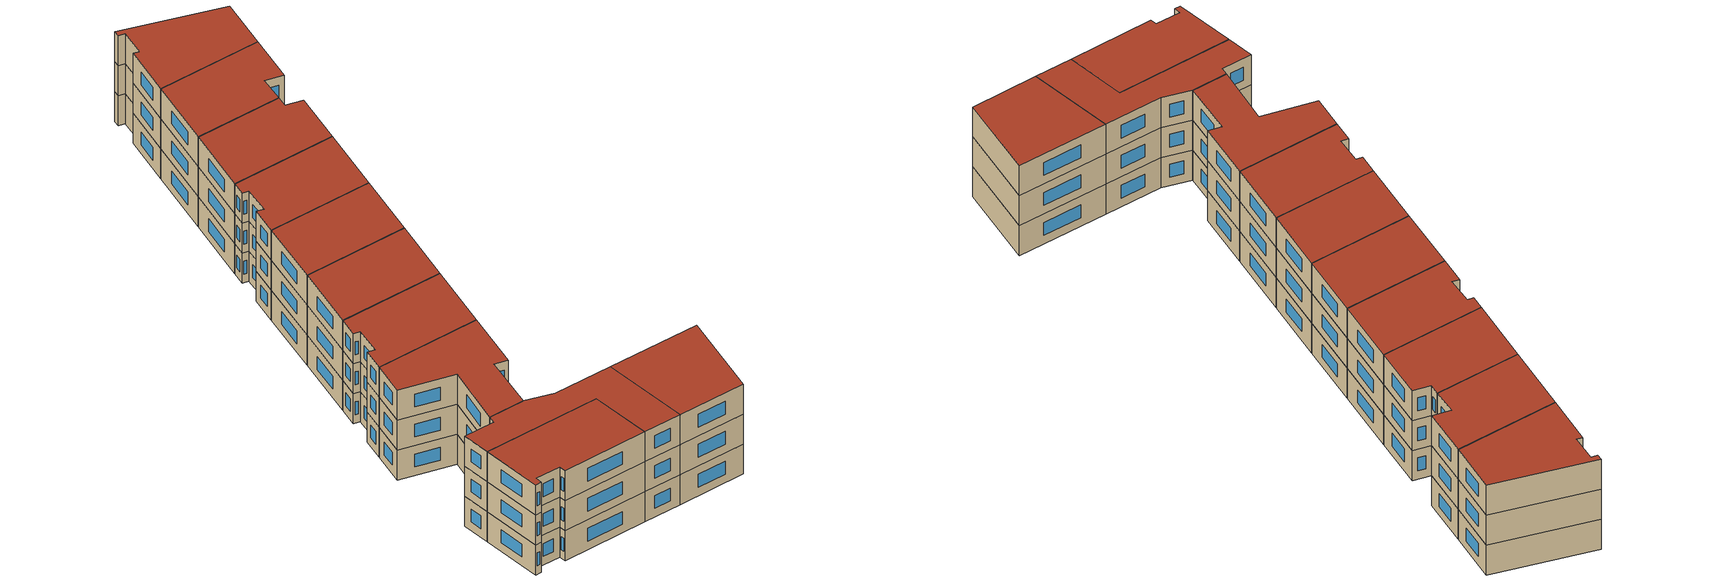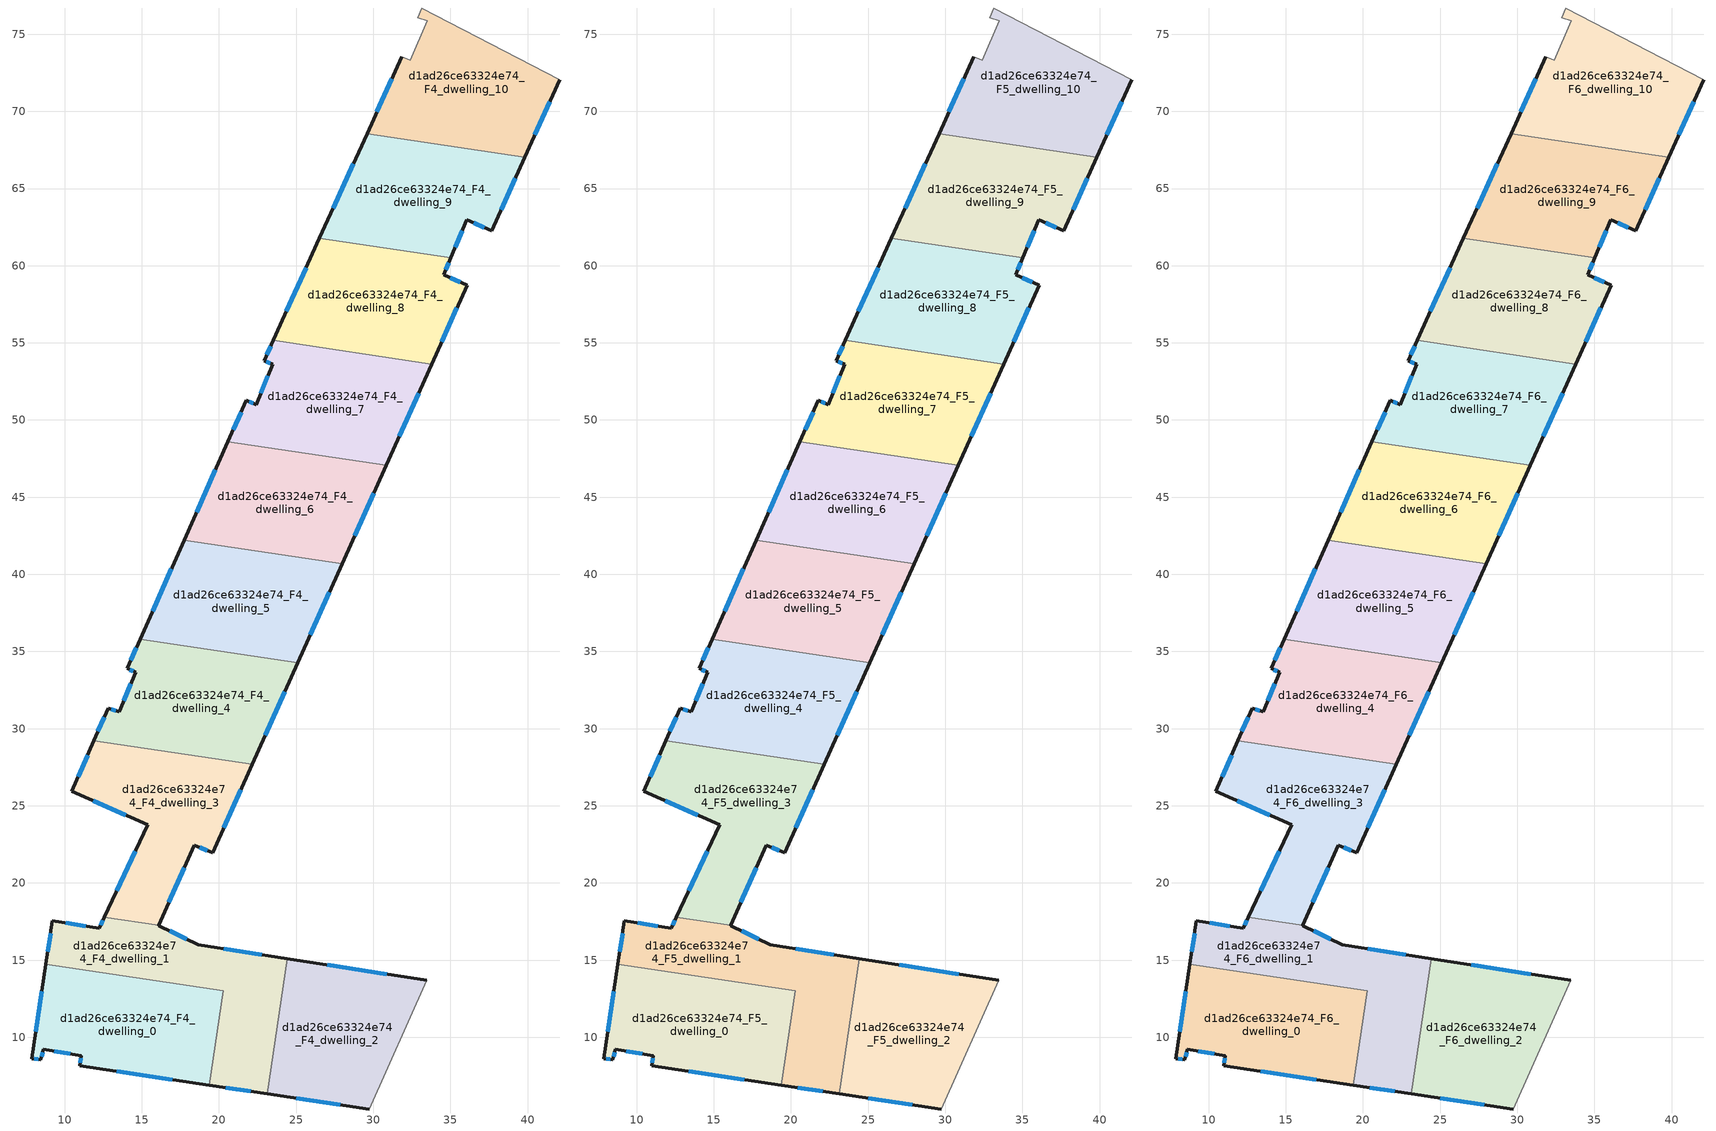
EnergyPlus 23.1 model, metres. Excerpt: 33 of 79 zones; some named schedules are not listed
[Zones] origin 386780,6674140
d1ad26ce63324e74_F4_dwelling_0
 floor to d1ad26ce63324e74_F3_dwelling_0 (EU_floor_Construction): 20.29,13 19.38,6.9 10.98,8.16 11.07,8.82 8.62,9.22 8.47,8.54 7.87,8.62 8.78,14.72 z12
 wall outside (EU_wall_Construction): 8.78,14.72 7.87,8.62 8.47,8.54 8.62,9.22 11.07,8.82 10.98,8.16 19.38,6.9 z12:15
 wall to d1ad26ce63324e74_F4_dwelling_1 (EU_wall_Construction): 19.38,6.9 20.29,13 8.78,14.72 z12:15
 window (EU_Window_Construction): 13.38,7.8 16.98,7.26 / 11.04,8.63 11,8.35 / 9.32,9.1 10.37,8.93 / 8.51,8.73 8.58,9.02 / 8.04,8.6 8.3,8.56 / 8.52,12.98 8.13,10.36 z12.86:14.14
d1ad26ce63324e74_F4_dwelling_1
 floor to d1ad26ce63324e74_F3_dwelling_1 (EU_floor_Construction): 24.43,15.1 23.12,6.34 19.38,6.9 20.29,13 8.78,14.72 9.21,17.55 12.24,17.06 12.58,17.79 16.11,17.26 16.1,17.24 18.66,16.01 z12
 wall outside (EU_wall_Construction): 12.58,17.79 12.24,17.06 9.21,17.55 8.78,14.72 / 24.43,15.1 18.66,16.01 16.1,17.24 16.11,17.26 / 19.38,6.9 23.12,6.34 z12:15
 wall to d1ad26ce63324e74_F4_dwelling_3 (EU_wall_Construction): 16.11,17.26 12.58,17.79 z12:15
 wall to d1ad26ce63324e74_F4_dwelling_2 (EU_wall_Construction): 23.12,6.34 24.43,15.1 z12:15
 window (EU_Window_Construction): 9.09,16.74 8.91,15.53 / 11.37,17.2 10.07,17.41 / 12.48,17.58 12.34,17.27 / 17.93,16.36 16.83,16.89 / 22.78,15.36 20.31,15.75 / 20.45,6.74 22.05,6.5 z12.86:14.14
d1ad26ce63324e74_F4_dwelling_10
 floor to d1ad26ce63324e74_F3_dwelling_10 (EU_floor_Construction): 42.08,72.05 39.82,67.04 29.6,68.56 31.86,73.55 32.38,73.3 33.49,75.86 32.9,76.08 33.16,76.7 z12
 wall outside (EU_wall_Construction): 39.82,67.04 42.08,72.05 / 31.86,73.55 29.6,68.56 z12:15
 wall adiabatic (EU_wall_Construction): 42.08,72.05 33.16,76.7 32.9,76.08 33.49,75.86 32.38,73.3 31.86,73.55 z12:15
 wall to d1ad26ce63324e74_F4_dwelling_9 (EU_wall_Construction): 29.6,68.56 39.82,67.04 z12:15
 window (EU_Window_Construction): 40.47,68.47 41.44,70.62 / 31.21,72.13 30.24,69.99 z12.86:14.14
d1ad26ce63324e74_F4_dwelling_2
 floor to d1ad26ce63324e74_F3_dwelling_2 (EU_floor_Construction): 33.47,13.68 29.76,5.35 23.12,6.34 24.43,15.1 z12
 wall outside (EU_wall_Construction): 33.47,13.68 24.43,15.1 / 23.12,6.34 29.76,5.35 z12:15
 wall adiabatic (EU_wall_Construction): 29.76,5.35 33.47,13.68 z12:15
 window (EU_Window_Construction): 30.89,14.09 27.01,14.7 / 25.02,6.06 27.86,5.64 z12.86:14.14
d1ad26ce63324e74_F4_dwelling_3
 floor to d1ad26ce63324e74_F3_dwelling_3 (EU_floor_Construction): 22.16,27.69 19.59,21.95 18.4,22.46 16.11,17.26 12.58,17.79 15.38,23.77 10.46,25.96 11.89,29.22 z12
 wall outside (EU_wall_Construction): 11.89,29.22 10.46,25.96 15.38,23.77 12.58,17.79 / 16.11,17.26 18.4,22.46 19.59,21.95 22.16,27.69 z12:15
 wall to d1ad26ce63324e74_F4_dwelling_4 (EU_wall_Construction): 22.16,27.69 11.89,29.22 z12:15
 window (EU_Window_Construction): 14.58,22.06 13.38,19.5 / 11.86,25.33 13.97,24.4 / 11.48,28.29 10.87,26.89 / 20.33,23.59 21.43,26.05 / 18.74,22.31 19.25,22.09 / 16.76,18.75 17.75,20.97 z12.86:14.14
d1ad26ce63324e74_F4_dwelling_4
 floor to d1ad26ce63324e74_F3_dwelling_4 (EU_floor_Construction): 25.11,34.26 22.16,27.69 11.89,29.22 12.82,31.33 13.53,31.08 14.61,33.66 14.05,33.9 14.89,35.79 z12
 wall outside (EU_wall_Construction): 14.89,35.79 14.05,33.9 14.61,33.66 13.53,31.08 12.82,31.33 11.89,29.22 / 22.16,27.69 25.11,34.26 z12:15
 wall to d1ad26ce63324e74_F4_dwelling_5 (EU_wall_Construction): 25.11,34.26 14.89,35.79 z12:15
 window (EU_Window_Construction): 13.33,31.15 13.02,31.26 / 14.3,32.92 13.84,31.82 / 14.21,33.83 14.45,33.73 / 14.65,35.25 14.29,34.44 / 23.01,29.56 24.27,32.38 / 12.56,30.73 12.16,29.82 z12.86:14.14
d1ad26ce63324e74_F4_dwelling_5
 floor to d1ad26ce63324e74_F3_dwelling_5 (EU_floor_Construction): 27.98,40.67 25.11,34.26 14.89,35.79 17.74,42.2 z12
 wall outside (EU_wall_Construction): 25.11,34.26 27.98,40.67 / 17.74,42.2 14.89,35.79 z12:15
 wall to d1ad26ce63324e74_F4_dwelling_6 (EU_wall_Construction): 27.98,40.67 17.74,42.2 z12:15
 window (EU_Window_Construction): 25.93,36.09 27.16,38.84 / 16.92,40.37 15.7,37.62 z12.86:14.14
d1ad26ce63324e74_F4_dwelling_6
 floor to d1ad26ce63324e74_F3_dwelling_6 (EU_floor_Construction): 30.85,47.07 27.98,40.67 17.74,42.2 20.59,48.6 z12
 wall outside (EU_wall_Construction): 27.98,40.67 30.85,47.07 / 20.59,48.6 17.74,42.2 z12:15
 wall to d1ad26ce63324e74_F4_dwelling_7 (EU_wall_Construction): 30.85,47.07 20.59,48.6 z12:15
 window (EU_Window_Construction): 28.8,42.5 30.03,45.24 / 19.77,46.77 18.55,44.03 z12.86:14.14
d1ad26ce63324e74_F4_dwelling_7
 floor to d1ad26ce63324e74_F3_dwelling_7 (EU_floor_Construction): 33.79,53.62 30.85,47.07 20.59,48.6 21.78,51.28 22.42,51 23.47,53.62 22.92,53.84 23.52,55.15 z12
 wall outside (EU_wall_Construction): 23.52,55.15 22.92,53.84 23.47,53.62 22.42,51 21.78,51.28 20.59,48.6 / 30.85,47.07 33.79,53.62 z12:15
 wall to d1ad26ce63324e74_F4_dwelling_8 (EU_wall_Construction): 33.79,53.62 23.52,55.15 z12:15
 window (EU_Window_Construction): 22.23,51.08 21.96,51.2 / 23.17,52.87 22.72,51.75 / 23.08,53.78 23.32,53.68 / 23.35,54.78 23.09,54.21 / 31.69,48.94 32.95,51.75 / 21.44,50.51 20.93,49.36 z12.86:14.14
d1ad26ce63324e74_F4_dwelling_8
 floor to d1ad26ce63324e74_F3_dwelling_8 (EU_floor_Construction): 35.01,60.5 34.56,59.42 36.08,58.74 33.79,53.62 23.52,55.15 26.52,61.76 z12
 wall outside (EU_wall_Construction): 26.52,61.76 23.52,55.15 / 33.79,53.62 36.08,58.74 34.56,59.42 35.01,60.5 z12:15
 wall to d1ad26ce63324e74_F4_dwelling_9 (EU_wall_Construction): 35.01,60.5 26.52,61.76 z12:15
 window (EU_Window_Construction): 25.66,59.88 24.38,57.04 / 34.69,59.73 34.88,60.19 / 35.65,58.93 34.99,59.23 / 34.44,55.08 35.43,57.27 z12.86:14.14
d1ad26ce63324e74_F4_dwelling_9
 floor to d1ad26ce63324e74_F3_dwelling_9 (EU_floor_Construction): 39.82,67.04 37.67,62.25 36.06,62.98 35.01,60.5 26.52,61.76 29.6,68.56 z12
 wall outside (EU_wall_Construction): 29.6,68.56 26.52,61.76 / 35.01,60.5 36.06,62.98 37.67,62.25 39.82,67.04 z12:15
 window (EU_Window_Construction): 28.72,66.62 27.4,63.71 / 38.28,63.62 39.21,65.67 / 36.52,62.77 37.21,62.46 / 35.31,61.21 35.76,62.27 z12.86:14.14
d1ad26ce63324e74_F5_dwelling_0
 floor to d1ad26ce63324e74_F4_dwelling_0 (EU_floor_Construction): 20.29,13 19.38,6.9 10.98,8.16 11.07,8.82 8.62,9.22 8.47,8.54 7.87,8.62 8.78,14.72 z15
 wall outside (EU_wall_Construction): 8.78,14.72 7.87,8.62 8.47,8.54 8.62,9.22 11.07,8.82 10.98,8.16 19.38,6.9 z15:18
 wall to d1ad26ce63324e74_F5_dwelling_1 (EU_wall_Construction): 19.38,6.9 20.29,13 8.78,14.72 z15:18
 window (EU_Window_Construction): 13.38,7.8 16.98,7.26 / 11.04,8.63 11,8.35 / 9.32,9.1 10.37,8.93 / 8.51,8.73 8.58,9.02 / 8.04,8.6 8.3,8.56 / 8.52,12.98 8.13,10.36 z15.86:17.14
d1ad26ce63324e74_F5_dwelling_1
 floor to d1ad26ce63324e74_F4_dwelling_1 (EU_floor_Construction): 24.43,15.1 23.12,6.34 19.38,6.9 20.29,13 8.78,14.72 9.21,17.55 12.24,17.06 12.58,17.79 16.11,17.26 16.1,17.24 18.66,16.01 z15
 wall outside (EU_wall_Construction): 12.58,17.79 12.24,17.06 9.21,17.55 8.78,14.72 / 24.43,15.1 18.66,16.01 16.1,17.24 16.11,17.26 / 19.38,6.9 23.12,6.34 z15:18
 wall to d1ad26ce63324e74_F5_dwelling_3 (EU_wall_Construction): 16.11,17.26 12.58,17.79 z15:18
 wall to d1ad26ce63324e74_F5_dwelling_2 (EU_wall_Construction): 23.12,6.34 24.43,15.1 z15:18
 window (EU_Window_Construction): 9.09,16.74 8.91,15.53 / 11.37,17.2 10.07,17.41 / 12.48,17.58 12.34,17.27 / 17.93,16.36 16.83,16.89 / 22.78,15.36 20.31,15.75 / 20.45,6.74 22.05,6.5 z15.86:17.14
d1ad26ce63324e74_F5_dwelling_10
 floor to d1ad26ce63324e74_F4_dwelling_10 (EU_floor_Construction): 42.08,72.05 39.82,67.04 29.6,68.56 31.86,73.55 32.38,73.3 33.49,75.86 32.9,76.08 33.16,76.7 z15
 wall outside (EU_wall_Construction): 39.82,67.04 42.08,72.05 / 31.86,73.55 29.6,68.56 z15:18
 wall adiabatic (EU_wall_Construction): 42.08,72.05 33.16,76.7 32.9,76.08 33.49,75.86 32.38,73.3 31.86,73.55 z15:18
 wall to d1ad26ce63324e74_F5_dwelling_9 (EU_wall_Construction): 29.6,68.56 39.82,67.04 z15:18
 window (EU_Window_Construction): 40.47,68.47 41.44,70.62 / 31.21,72.13 30.24,69.99 z15.86:17.14
d1ad26ce63324e74_F5_dwelling_2
 floor to d1ad26ce63324e74_F4_dwelling_2 (EU_floor_Construction): 33.47,13.68 29.76,5.35 23.12,6.34 24.43,15.1 z15
 wall outside (EU_wall_Construction): 33.47,13.68 24.43,15.1 / 23.12,6.34 29.76,5.35 z15:18
 wall adiabatic (EU_wall_Construction): 29.76,5.35 33.47,13.68 z15:18
 window (EU_Window_Construction): 30.89,14.09 27.01,14.7 / 25.02,6.06 27.86,5.64 z15.86:17.14
d1ad26ce63324e74_F5_dwelling_3
 floor to d1ad26ce63324e74_F4_dwelling_3 (EU_floor_Construction): 22.16,27.69 19.59,21.95 18.4,22.46 16.11,17.26 12.58,17.79 15.38,23.77 10.46,25.96 11.89,29.22 z15
 wall outside (EU_wall_Construction): 11.89,29.22 10.46,25.96 15.38,23.77 12.58,17.79 / 16.11,17.26 18.4,22.46 19.59,21.95 22.16,27.69 z15:18
 wall to d1ad26ce63324e74_F5_dwelling_4 (EU_wall_Construction): 22.16,27.69 11.89,29.22 z15:18
 window (EU_Window_Construction): 14.58,22.06 13.38,19.5 / 11.86,25.33 13.97,24.4 / 11.48,28.29 10.87,26.89 / 20.33,23.59 21.43,26.05 / 18.74,22.31 19.25,22.09 / 16.76,18.75 17.75,20.97 z15.86:17.14
d1ad26ce63324e74_F5_dwelling_4
 floor to d1ad26ce63324e74_F4_dwelling_4 (EU_floor_Construction): 25.11,34.26 22.16,27.69 11.89,29.22 12.82,31.33 13.53,31.08 14.61,33.66 14.05,33.9 14.89,35.79 z15
 wall outside (EU_wall_Construction): 14.89,35.79 14.05,33.9 14.61,33.66 13.53,31.08 12.82,31.33 11.89,29.22 / 22.16,27.69 25.11,34.26 z15:18
 wall to d1ad26ce63324e74_F5_dwelling_5 (EU_wall_Construction): 25.11,34.26 14.89,35.79 z15:18
 window (EU_Window_Construction): 13.33,31.15 13.02,31.26 / 14.3,32.92 13.84,31.82 / 14.21,33.83 14.45,33.73 / 14.65,35.25 14.29,34.44 / 23.01,29.56 24.27,32.38 / 12.56,30.73 12.16,29.82 z15.86:17.14
d1ad26ce63324e74_F5_dwelling_5
 floor to d1ad26ce63324e74_F4_dwelling_5 (EU_floor_Construction): 27.98,40.67 25.11,34.26 14.89,35.79 17.74,42.2 z15
 wall outside (EU_wall_Construction): 25.11,34.26 27.98,40.67 / 17.74,42.2 14.89,35.79 z15:18
 wall to d1ad26ce63324e74_F5_dwelling_6 (EU_wall_Construction): 27.98,40.67 17.74,42.2 z15:18
 window (EU_Window_Construction): 25.93,36.09 27.16,38.84 / 16.92,40.37 15.7,37.62 z15.86:17.14
d1ad26ce63324e74_F5_dwelling_6
 floor to d1ad26ce63324e74_F4_dwelling_6 (EU_floor_Construction): 30.85,47.07 27.98,40.67 17.74,42.2 20.59,48.6 z15
 wall outside (EU_wall_Construction): 27.98,40.67 30.85,47.07 / 20.59,48.6 17.74,42.2 z15:18
 wall to d1ad26ce63324e74_F5_dwelling_7 (EU_wall_Construction): 30.85,47.07 20.59,48.6 z15:18
 window (EU_Window_Construction): 28.8,42.5 30.03,45.24 / 19.77,46.77 18.55,44.03 z15.86:17.14
d1ad26ce63324e74_F5_dwelling_7
 floor to d1ad26ce63324e74_F4_dwelling_7 (EU_floor_Construction): 33.79,53.62 30.85,47.07 20.59,48.6 21.78,51.28 22.42,51 23.47,53.62 22.92,53.84 23.52,55.15 z15
 wall outside (EU_wall_Construction): 23.52,55.15 22.92,53.84 23.47,53.62 22.42,51 21.78,51.28 20.59,48.6 / 30.85,47.07 33.79,53.62 z15:18
 wall to d1ad26ce63324e74_F5_dwelling_8 (EU_wall_Construction): 33.79,53.62 23.52,55.15 z15:18
 window (EU_Window_Construction): 22.23,51.08 21.96,51.2 / 23.17,52.87 22.72,51.75 / 23.08,53.78 23.32,53.68 / 23.35,54.78 23.09,54.21 / 31.69,48.94 32.95,51.75 / 21.44,50.51 20.93,49.36 z15.86:17.14
d1ad26ce63324e74_F5_dwelling_8
 floor to d1ad26ce63324e74_F4_dwelling_8 (EU_floor_Construction): 35.01,60.5 34.56,59.42 36.08,58.74 33.79,53.62 23.52,55.15 26.52,61.76 z15
 wall outside (EU_wall_Construction): 26.52,61.76 23.52,55.15 / 33.79,53.62 36.08,58.74 34.56,59.42 35.01,60.5 z15:18
 wall to d1ad26ce63324e74_F5_dwelling_9 (EU_wall_Construction): 35.01,60.5 26.52,61.76 z15:18
 window (EU_Window_Construction): 25.66,59.88 24.38,57.04 / 34.69,59.73 34.88,60.19 / 35.65,58.93 34.99,59.23 / 34.44,55.08 35.43,57.27 z15.86:17.14
d1ad26ce63324e74_F5_dwelling_9
 floor to d1ad26ce63324e74_F4_dwelling_9 (EU_floor_Construction): 39.82,67.04 37.67,62.25 36.06,62.98 35.01,60.5 26.52,61.76 29.6,68.56 z15
 wall outside (EU_wall_Construction): 29.6,68.56 26.52,61.76 / 35.01,60.5 36.06,62.98 37.67,62.25 39.82,67.04 z15:18
 window (EU_Window_Construction): 28.72,66.62 27.4,63.71 / 38.28,63.62 39.21,65.67 / 36.52,62.77 37.21,62.46 / 35.31,61.21 35.76,62.27 z15.86:17.14
d1ad26ce63324e74_F6_dwelling_0
 floor to d1ad26ce63324e74_F5_dwelling_0 (EU_floor_Construction): 20.29,13 19.38,6.9 10.98,8.16 11.07,8.82 8.62,9.22 8.47,8.54 7.87,8.62 8.78,14.72 z18
 wall outside (EU_wall_Construction): 8.78,14.72 7.87,8.62 8.47,8.54 8.62,9.22 11.07,8.82 10.98,8.16 19.38,6.9 z18:21
 wall to d1ad26ce63324e74_F6_dwelling_1 (EU_wall_Construction): 19.38,6.9 20.29,13 8.78,14.72 z18:21
 window (EU_Window_Construction): 13.38,7.8 16.98,7.26 / 11.04,8.63 11,8.35 / 9.32,9.1 10.37,8.93 / 8.51,8.73 8.58,9.02 / 8.04,8.6 8.3,8.56 / 8.52,12.98 8.13,10.36 z18.86:20.14
 roof outside (EU_roof_Construction): 19.38,6.9 20.29,13 8.78,14.72 7.87,8.62 8.47,8.54 8.62,9.22 11.07,8.82 10.98,8.16 z21
d1ad26ce63324e74_F6_dwelling_1
 floor to d1ad26ce63324e74_F5_dwelling_1 (EU_floor_Construction): 24.43,15.1 23.12,6.34 19.38,6.9 20.29,13 8.78,14.72 9.21,17.55 12.24,17.06 12.58,17.79 16.11,17.26 16.1,17.24 18.66,16.01 z18
 wall outside (EU_wall_Construction): 12.58,17.79 12.24,17.06 9.21,17.55 8.78,14.72 / 24.43,15.1 18.66,16.01 16.1,17.24 16.11,17.26 / 19.38,6.9 23.12,6.34 z18:21
 wall to d1ad26ce63324e74_F6_dwelling_3 (EU_wall_Construction): 16.11,17.26 12.58,17.79 z18:21
 wall to d1ad26ce63324e74_F6_dwelling_2 (EU_wall_Construction): 23.12,6.34 24.43,15.1 z18:21
 window (EU_Window_Construction): 9.09,16.74 8.91,15.53 / 11.37,17.2 10.07,17.41 / 12.48,17.58 12.34,17.27 / 17.93,16.36 16.83,16.89 / 22.78,15.36 20.31,15.75 / 20.45,6.74 22.05,6.5 z18.86:20.14
 roof outside (EU_roof_Construction): 23.12,6.34 24.43,15.1 18.66,16.01 16.1,17.24 16.11,17.26 12.58,17.79 12.24,17.06 9.21,17.55 8.78,14.72 20.29,13 19.38,6.9 z21
d1ad26ce63324e74_F6_dwelling_10
 floor to d1ad26ce63324e74_F5_dwelling_10 (EU_floor_Construction): 42.08,72.05 39.82,67.04 29.6,68.56 31.86,73.55 32.38,73.3 33.49,75.86 32.9,76.08 33.16,76.7 z18
 wall outside (EU_wall_Construction): 39.82,67.04 42.08,72.05 / 31.86,73.55 29.6,68.56 z18:21
 wall adiabatic (EU_wall_Construction): 42.08,72.05 33.16,76.7 32.9,76.08 33.49,75.86 32.38,73.3 31.86,73.55 z18:21
 wall to d1ad26ce63324e74_F6_dwelling_9 (EU_wall_Construction): 29.6,68.56 39.82,67.04 z18:21
 window (EU_Window_Construction): 40.47,68.47 41.44,70.62 / 31.21,72.13 30.24,69.99 z18.86:20.14
 roof outside (EU_roof_Construction): 39.82,67.04 42.08,72.05 33.16,76.7 32.9,76.08 33.49,75.86 32.38,73.3 31.86,73.55 29.6,68.56 z21
d1ad26ce63324e74_F6_dwelling_2
 floor to d1ad26ce63324e74_F5_dwelling_2 (EU_floor_Construction): 33.47,13.68 29.76,5.35 23.12,6.34 24.43,15.1 z18
 wall outside (EU_wall_Construction): 33.47,13.68 24.43,15.1 / 23.12,6.34 29.76,5.35 z18:21
 wall adiabatic (EU_wall_Construction): 29.76,5.35 33.47,13.68 z18:21
 window (EU_Window_Construction): 30.89,14.09 27.01,14.7 / 25.02,6.06 27.86,5.64 z18.86:20.14
 roof outside (EU_roof_Construction): 29.76,5.35 33.47,13.68 24.43,15.1 23.12,6.34 z21
d1ad26ce63324e74_F6_dwelling_3
 floor to d1ad26ce63324e74_F5_dwelling_3 (EU_floor_Construction): 22.16,27.69 19.59,21.95 18.4,22.46 16.11,17.26 12.58,17.79 15.38,23.77 10.46,25.96 11.89,29.22 z18
 wall outside (EU_wall_Construction): 11.89,29.22 10.46,25.96 15.38,23.77 12.58,17.79 / 16.11,17.26 18.4,22.46 19.59,21.95 22.16,27.69 z18:21
 wall to d1ad26ce63324e74_F6_dwelling_4 (EU_wall_Construction): 22.16,27.69 11.89,29.22 z18:21
 window (EU_Window_Construction): 14.58,22.06 13.38,19.5 / 11.86,25.33 13.97,24.4 / 11.48,28.29 10.87,26.89 / 20.33,23.59 21.43,26.05 / 18.74,22.31 19.25,22.09 / 16.76,18.75 17.75,20.97 z18.86:20.14
 roof outside (EU_roof_Construction): 19.59,21.95 22.16,27.69 11.89,29.22 10.46,25.96 15.38,23.77 12.58,17.79 16.11,17.26 18.4,22.46 z21
d1ad26ce63324e74_F6_dwelling_4
 floor to d1ad26ce63324e74_F5_dwelling_4 (EU_floor_Construction): 25.11,34.26 22.16,27.69 11.89,29.22 12.82,31.33 13.53,31.08 14.61,33.66 14.05,33.9 14.89,35.79 z18
 wall outside (EU_wall_Construction): 14.89,35.79 14.05,33.9 14.61,33.66 13.53,31.08 12.82,31.33 11.89,29.22 / 22.16,27.69 25.11,34.26 z18:21
 wall to d1ad26ce63324e74_F6_dwelling_5 (EU_wall_Construction): 25.11,34.26 14.89,35.79 z18:21
 window (EU_Window_Construction): 13.33,31.15 13.02,31.26 / 14.3,32.92 13.84,31.82 / 14.21,33.83 14.45,33.73 / 14.65,35.25 14.29,34.44 / 23.01,29.56 24.27,32.38 / 12.56,30.73 12.16,29.82 z18.86:20.14
 roof outside (EU_roof_Construction): 22.16,27.69 25.11,34.26 14.89,35.79 14.05,33.9 14.61,33.66 13.53,31.08 12.82,31.33 11.89,29.22 z21
d1ad26ce63324e74_F6_dwelling_5
 floor to d1ad26ce63324e74_F5_dwelling_5 (EU_floor_Construction): 27.98,40.67 25.11,34.26 14.89,35.79 17.74,42.2 z18
 wall outside (EU_wall_Construction): 25.11,34.26 27.98,40.67 / 17.74,42.2 14.89,35.79 z18:21
 wall to d1ad26ce63324e74_F6_dwelling_6 (EU_wall_Construction): 27.98,40.67 17.74,42.2 z18:21
 window (EU_Window_Construction): 25.93,36.09 27.16,38.84 / 16.92,40.37 15.7,37.62 z18.86:20.14
 roof outside (EU_roof_Construction): 25.11,34.26 27.98,40.67 17.74,42.2 14.89,35.79 z21
d1ad26ce63324e74_F6_dwelling_6
 floor to d1ad26ce63324e74_F5_dwelling_6 (EU_floor_Construction): 30.85,47.07 27.98,40.67 17.74,42.2 20.59,48.6 z18
 wall outside (EU_wall_Construction): 27.98,40.67 30.85,47.07 / 20.59,48.6 17.74,42.2 z18:21
 wall to d1ad26ce63324e74_F6_dwelling_7 (EU_wall_Construction): 30.85,47.07 20.59,48.6 z18:21
 window (EU_Window_Construction): 28.8,42.5 30.03,45.24 / 19.77,46.77 18.55,44.03 z18.86:20.14
 roof outside (EU_roof_Construction): 27.98,40.67 30.85,47.07 20.59,48.6 17.74,42.2 z21
d1ad26ce63324e74_F6_dwelling_7
 floor to d1ad26ce63324e74_F5_dwelling_7 (EU_floor_Construction): 33.79,53.62 30.85,47.07 20.59,48.6 21.78,51.28 22.42,51 23.47,53.62 22.92,53.84 23.52,55.15 z18
 wall outside (EU_wall_Construction): 23.52,55.15 22.92,53.84 23.47,53.62 22.42,51 21.78,51.28 20.59,48.6 / 30.85,47.07 33.79,53.62 z18:21
 wall to d1ad26ce63324e74_F6_dwelling_8 (EU_wall_Construction): 33.79,53.62 23.52,55.15 z18:21
 window (EU_Window_Construction): 22.23,51.08 21.96,51.2 / 23.17,52.87 22.72,51.75 / 23.08,53.78 23.32,53.68 / 23.35,54.78 23.09,54.21 / 31.69,48.94 32.95,51.75 / 21.44,50.51 20.93,49.36 z18.86:20.14
 roof outside (EU_roof_Construction): 30.85,47.07 33.79,53.62 23.52,55.15 22.92,53.84 23.47,53.62 22.42,51 21.78,51.28 20.59,48.6 z21
d1ad26ce63324e74_F6_dwelling_8
 floor to d1ad26ce63324e74_F5_dwelling_8 (EU_floor_Construction): 35.01,60.5 34.56,59.42 36.08,58.74 33.79,53.62 23.52,55.15 26.52,61.76 z18
 wall outside (EU_wall_Construction): 26.52,61.76 23.52,55.15 / 33.79,53.62 36.08,58.74 34.56,59.42 35.01,60.5 z18:21
 wall to d1ad26ce63324e74_F6_dwelling_9 (EU_wall_Construction): 35.01,60.5 26.52,61.76 z18:21
 window (EU_Window_Construction): 25.66,59.88 24.38,57.04 / 34.69,59.73 34.88,60.19 / 35.65,58.93 34.99,59.23 / 34.44,55.08 35.43,57.27 z18.86:20.14
 roof outside (EU_roof_Construction): 33.79,53.62 36.08,58.74 34.56,59.42 35.01,60.5 26.52,61.76 23.52,55.15 z21
d1ad26ce63324e74_F6_dwelling_9
 floor to d1ad26ce63324e74_F5_dwelling_9 (EU_floor_Construction): 39.82,67.04 37.67,62.25 36.06,62.98 35.01,60.5 26.52,61.76 29.6,68.56 z18
 wall outside (EU_wall_Construction): 29.6,68.56 26.52,61.76 / 35.01,60.5 36.06,62.98 37.67,62.25 39.82,67.04 z18:21
 window (EU_Window_Construction): 28.72,66.62 27.4,63.71 / 38.28,63.62 39.21,65.67 / 36.52,62.77 37.21,62.46 / 35.31,61.21 35.76,62.27 z18.86:20.14
 roof outside (EU_roof_Construction): 37.67,62.25 39.82,67.04 29.6,68.56 26.52,61.76 35.01,60.5 36.06,62.98 z21
[Building]
EU S2 Campaign: North Axis=0; Terrain=City; Solar Distribution=FullExterior
[Site:Location]
Helsinki-Vantaa.AP: Latitude=60.317; Longitude=24.963; Time Zone=2; Elevation=54.6
[SizingPeriod:WeatherFileDays]
AnnualSizingPeriod: Begin Month=1; Begin Day of Month=1; End Month=12; End Day of Month=31; Day of Week for Start Day=Monday; Use Weather File Daylight Saving Period=No; Use Weather File Rain and Snow Indicators=No
[MATERIAL]
EU_InternalMass_Material: Roughness=MediumRough; Thickness=0.1; Conductivity=1; Density=1800; Specific Heat=900; Thermal Absorptance=0.9; Solar Absorptance=0.7; Visible Absorptance=0.7
[MATERIAL:NOMASS] Roughness=MediumRough; Thermal Absorptance=0.9; Solar Absorptance=0.7; Visible Absorptance=0.7
Name | Thermal Resistance
EU_wall_NoMass | 1.10183
EU_roof_NoMass; EU_floor_NoMass | 1.70606
[WINDOWMATERIAL:SIMPLEGLAZINGSYSTEM]
EU_Window_SimpleGlazing: UFactor=3.11035; Solar Heat Gain Coefficient=0.8; Visible Transmittance=0.8
[CONSTRUCTION]
EU_wall_Construction: EU_wall_NoMass
EU_roof_Construction: EU_roof_NoMass
EU_floor_Construction: EU_floor_NoMass
EU_Window_Construction: EU_Window_SimpleGlazing
EU_InternalMass_Construction: EU_InternalMass_Material
[ZONE] Type=1; Multiplier=1; Ceiling Height=autocalculate; Floor Area=autocalculate; Part of Total Floor Area=Yes
Name | Volume
d1ad26ce63324e74_F4_dwelling_0; d1ad26ce63324e74_F5_dwelling_0; d1ad26ce63324e74_F6_dwelling_0; d1ad26ce63324e74_F4_dwelling_3; d1ad26ce63324e74_F5_dwelling_3; d1ad26ce63324e74_F6_dwelling_3; d1ad26ce63324e74_F4_dwelling_9; d1ad26ce63324e74_F5_dwelling_9; d1ad26ce63324e74_F6_dwelling_9 | 210.012
d1ad26ce63324e74_F4_dwelling_1; d1ad26ce63324e74_F5_dwelling_1; d1ad26ce63324e74_F6_dwelling_1 | 209.998
d1ad26ce63324e74_F4_dwelling_10; d1ad26ce63324e74_F5_dwelling_10; d1ad26ce63324e74_F6_dwelling_10 | 209.996
d1ad26ce63324e74_F4_dwelling_2; d1ad26ce63324e74_F5_dwelling_2; d1ad26ce63324e74_F6_dwelling_2 | 209.989
d1ad26ce63324e74_F4_dwelling_4; d1ad26ce63324e74_F5_dwelling_4; d1ad26ce63324e74_F6_dwelling_4 | 209.993
d1ad26ce63324e74_F4_dwelling_5; d1ad26ce63324e74_F5_dwelling_5; d1ad26ce63324e74_F6_dwelling_5 | 209.999
d1ad26ce63324e74_F4_dwelling_6; d1ad26ce63324e74_F5_dwelling_6; d1ad26ce63324e74_F6_dwelling_6 | 209.983
d1ad26ce63324e74_F4_dwelling_7; d1ad26ce63324e74_F5_dwelling_7; d1ad26ce63324e74_F6_dwelling_7 | 209.986
d1ad26ce63324e74_F4_dwelling_8; d1ad26ce63324e74_F5_dwelling_8; d1ad26ce63324e74_F6_dwelling_8 | 210.01
[INTERNALMASS] Construction=EU_InternalMass_Construction
Name | Zone or ZoneList | Surface Area
d1ad26ce63324e74_F4_dwelling_0_EU_InternalMass | d1ad26ce63324e74_F4_dwelling_0 | 70.0033
d1ad26ce63324e74_F4_dwelling_1_EU_InternalMass | d1ad26ce63324e74_F4_dwelling_1 | 69.9994
d1ad26ce63324e74_F4_dwelling_2_EU_InternalMass | d1ad26ce63324e74_F4_dwelling_2 | 69.9964
d1ad26ce63324e74_F4_dwelling_3_EU_InternalMass | d1ad26ce63324e74_F4_dwelling_3 | 70.004
d1ad26ce63324e74_F4_dwelling_4_EU_InternalMass | d1ad26ce63324e74_F4_dwelling_4 | 69.998
d1ad26ce63324e74_F4_dwelling_5_EU_InternalMass | d1ad26ce63324e74_F4_dwelling_5 | 69.999
d1ad26ce63324e74_F4_dwelling_6_EU_InternalMass | d1ad26ce63324e74_F4_dwelling_6 | 69.9946
d1ad26ce63324e74_F4_dwelling_7_EU_InternalMass | d1ad26ce63324e74_F4_dwelling_7 | 69.9954
d1ad26ce63324e74_F4_dwelling_8_EU_InternalMass | d1ad26ce63324e74_F4_dwelling_8 | 70.0031
d1ad26ce63324e74_F4_dwelling_9_EU_InternalMass | d1ad26ce63324e74_F4_dwelling_9 | 70.0039
d1ad26ce63324e74_F4_dwelling_10_EU_InternalMass | d1ad26ce63324e74_F4_dwelling_10 | 69.9987
d1ad26ce63324e74_F5_dwelling_0_EU_InternalMass | d1ad26ce63324e74_F5_dwelling_0 | 70.0033
d1ad26ce63324e74_F5_dwelling_1_EU_InternalMass | d1ad26ce63324e74_F5_dwelling_1 | 69.9994
d1ad26ce63324e74_F5_dwelling_2_EU_InternalMass | d1ad26ce63324e74_F5_dwelling_2 | 69.9964
d1ad26ce63324e74_F5_dwelling_3_EU_InternalMass | d1ad26ce63324e74_F5_dwelling_3 | 70.004
d1ad26ce63324e74_F5_dwelling_4_EU_InternalMass | d1ad26ce63324e74_F5_dwelling_4 | 69.998
d1ad26ce63324e74_F5_dwelling_5_EU_InternalMass | d1ad26ce63324e74_F5_dwelling_5 | 69.999
d1ad26ce63324e74_F5_dwelling_6_EU_InternalMass | d1ad26ce63324e74_F5_dwelling_6 | 69.9946
d1ad26ce63324e74_F5_dwelling_7_EU_InternalMass | d1ad26ce63324e74_F5_dwelling_7 | 69.9954
d1ad26ce63324e74_F5_dwelling_8_EU_InternalMass | d1ad26ce63324e74_F5_dwelling_8 | 70.0031
d1ad26ce63324e74_F5_dwelling_9_EU_InternalMass | d1ad26ce63324e74_F5_dwelling_9 | 70.0039
d1ad26ce63324e74_F5_dwelling_10_EU_InternalMass | d1ad26ce63324e74_F5_dwelling_10 | 69.9987
d1ad26ce63324e74_F6_dwelling_0_EU_InternalMass | d1ad26ce63324e74_F6_dwelling_0 | 70.0033
d1ad26ce63324e74_F6_dwelling_1_EU_InternalMass | d1ad26ce63324e74_F6_dwelling_1 | 69.9994
d1ad26ce63324e74_F6_dwelling_2_EU_InternalMass | d1ad26ce63324e74_F6_dwelling_2 | 69.9964
d1ad26ce63324e74_F6_dwelling_3_EU_InternalMass | d1ad26ce63324e74_F6_dwelling_3 | 70.004
d1ad26ce63324e74_F6_dwelling_4_EU_InternalMass | d1ad26ce63324e74_F6_dwelling_4 | 69.998
d1ad26ce63324e74_F6_dwelling_5_EU_InternalMass | d1ad26ce63324e74_F6_dwelling_5 | 69.999
d1ad26ce63324e74_F6_dwelling_6_EU_InternalMass | d1ad26ce63324e74_F6_dwelling_6 | 69.9946
d1ad26ce63324e74_F6_dwelling_7_EU_InternalMass | d1ad26ce63324e74_F6_dwelling_7 | 69.9954
d1ad26ce63324e74_F6_dwelling_8_EU_InternalMass | d1ad26ce63324e74_F6_dwelling_8 | 70.0031
d1ad26ce63324e74_F6_dwelling_9_EU_InternalMass | d1ad26ce63324e74_F6_dwelling_9 | 70.0039
d1ad26ce63324e74_F6_dwelling_10_EU_InternalMass | d1ad26ce63324e74_F6_dwelling_10 | 69.9987
[OTHEREQUIPMENT] Fuel Type=Electricity; Design Level Calculation Method=Watts/Area; Power per Zone Floor Area=1; Fraction Latent=0; Fraction Radiant=0; Fraction Lost=0; Carbon Dioxide Generation Rate=0; EndUse Subcategory=EU_Step8_InternalGains
Name | Zone or ZoneList or Space or SpaceList | Schedule
EU_Step8_InternalGain_d1ad26ce63324e74_F4_dwelling_0_f000 | d1ad26ce63324e74_F4_dwelling_0 | EU_Step8_GainSchedule_d1ad26ce63324e74_F4_dwelling_0_f000
EU_Step8_InternalGain_d1ad26ce63324e74_F4_dwelling_1_f000 | d1ad26ce63324e74_F4_dwelling_1 | EU_Step8_GainSchedule_d1ad26ce63324e74_F4_dwelling_1_f000
EU_Step8_InternalGain_d1ad26ce63324e74_F4_dwelling_2_f000 | d1ad26ce63324e74_F4_dwelling_2 | EU_Step8_GainSchedule_d1ad26ce63324e74_F4_dwelling_2_f000
EU_Step8_InternalGain_d1ad26ce63324e74_F4_dwelling_3_f000 | d1ad26ce63324e74_F4_dwelling_3 | EU_Step8_GainSchedule_d1ad26ce63324e74_F4_dwelling_3_f000
EU_Step8_InternalGain_d1ad26ce63324e74_F4_dwelling_4_f000 | d1ad26ce63324e74_F4_dwelling_4 | EU_Step8_GainSchedule_d1ad26ce63324e74_F4_dwelling_4_f000
EU_Step8_InternalGain_d1ad26ce63324e74_F4_dwelling_5_f000 | d1ad26ce63324e74_F4_dwelling_5 | EU_Step8_GainSchedule_d1ad26ce63324e74_F4_dwelling_5_f000
EU_Step8_InternalGain_d1ad26ce63324e74_F4_dwelling_6_f000 | d1ad26ce63324e74_F4_dwelling_6 | EU_Step8_GainSchedule_d1ad26ce63324e74_F4_dwelling_6_f000
EU_Step8_InternalGain_d1ad26ce63324e74_F4_dwelling_7_f000 | d1ad26ce63324e74_F4_dwelling_7 | EU_Step8_GainSchedule_d1ad26ce63324e74_F4_dwelling_7_f000
EU_Step8_InternalGain_d1ad26ce63324e74_F4_dwelling_8_f000 | d1ad26ce63324e74_F4_dwelling_8 | EU_Step8_GainSchedule_d1ad26ce63324e74_F4_dwelling_8_f000
EU_Step8_InternalGain_d1ad26ce63324e74_F4_dwelling_9_f000 | d1ad26ce63324e74_F4_dwelling_9 | EU_Step8_GainSchedule_d1ad26ce63324e74_F4_dwelling_9_f000
EU_Step8_InternalGain_d1ad26ce63324e74_F4_dwelling_10_f000 | d1ad26ce63324e74_F4_dwelling_10 | EU_Step8_GainSchedule_d1ad26ce63324e74_F4_dwelling_10_f000
EU_Step8_InternalGain_d1ad26ce63324e74_F5_dwelling_0_f000 | d1ad26ce63324e74_F5_dwelling_0 | EU_Step8_GainSchedule_d1ad26ce63324e74_F5_dwelling_0_f000
EU_Step8_InternalGain_d1ad26ce63324e74_F5_dwelling_1_f000 | d1ad26ce63324e74_F5_dwelling_1 | EU_Step8_GainSchedule_d1ad26ce63324e74_F5_dwelling_1_f000
EU_Step8_InternalGain_d1ad26ce63324e74_F5_dwelling_2_f000 | d1ad26ce63324e74_F5_dwelling_2 | EU_Step8_GainSchedule_d1ad26ce63324e74_F5_dwelling_2_f000
EU_Step8_InternalGain_d1ad26ce63324e74_F5_dwelling_3_f000 | d1ad26ce63324e74_F5_dwelling_3 | EU_Step8_GainSchedule_d1ad26ce63324e74_F5_dwelling_3_f000
EU_Step8_InternalGain_d1ad26ce63324e74_F5_dwelling_4_f000 | d1ad26ce63324e74_F5_dwelling_4 | EU_Step8_GainSchedule_d1ad26ce63324e74_F5_dwelling_4_f000
EU_Step8_InternalGain_d1ad26ce63324e74_F5_dwelling_5_f000 | d1ad26ce63324e74_F5_dwelling_5 | EU_Step8_GainSchedule_d1ad26ce63324e74_F5_dwelling_5_f000
EU_Step8_InternalGain_d1ad26ce63324e74_F5_dwelling_6_f000 | d1ad26ce63324e74_F5_dwelling_6 | EU_Step8_GainSchedule_d1ad26ce63324e74_F5_dwelling_6_f000
EU_Step8_InternalGain_d1ad26ce63324e74_F5_dwelling_7_f000 | d1ad26ce63324e74_F5_dwelling_7 | EU_Step8_GainSchedule_d1ad26ce63324e74_F5_dwelling_7_f000
EU_Step8_InternalGain_d1ad26ce63324e74_F5_dwelling_8_f000 | d1ad26ce63324e74_F5_dwelling_8 | EU_Step8_GainSchedule_d1ad26ce63324e74_F5_dwelling_8_f000
EU_Step8_InternalGain_d1ad26ce63324e74_F5_dwelling_9_f000 | d1ad26ce63324e74_F5_dwelling_9 | EU_Step8_GainSchedule_d1ad26ce63324e74_F5_dwelling_9_f000
EU_Step8_InternalGain_d1ad26ce63324e74_F5_dwelling_10_f000 | d1ad26ce63324e74_F5_dwelling_10 | EU_Step8_GainSchedule_d1ad26ce63324e74_F5_dwelling_10_f000
EU_Step8_InternalGain_d1ad26ce63324e74_F6_dwelling_0_f000 | d1ad26ce63324e74_F6_dwelling_0 | EU_Step8_GainSchedule_d1ad26ce63324e74_F6_dwelling_0_f000
EU_Step8_InternalGain_d1ad26ce63324e74_F6_dwelling_1_f000 | d1ad26ce63324e74_F6_dwelling_1 | EU_Step8_GainSchedule_d1ad26ce63324e74_F6_dwelling_1_f000
EU_Step8_InternalGain_d1ad26ce63324e74_F6_dwelling_2_f000 | d1ad26ce63324e74_F6_dwelling_2 | EU_Step8_GainSchedule_d1ad26ce63324e74_F6_dwelling_2_f000
EU_Step8_InternalGain_d1ad26ce63324e74_F6_dwelling_3_f000 | d1ad26ce63324e74_F6_dwelling_3 | EU_Step8_GainSchedule_d1ad26ce63324e74_F6_dwelling_3_f000
EU_Step8_InternalGain_d1ad26ce63324e74_F6_dwelling_4_f000 | d1ad26ce63324e74_F6_dwelling_4 | EU_Step8_GainSchedule_d1ad26ce63324e74_F6_dwelling_4_f000
EU_Step8_InternalGain_d1ad26ce63324e74_F6_dwelling_5_f000 | d1ad26ce63324e74_F6_dwelling_5 | EU_Step8_GainSchedule_d1ad26ce63324e74_F6_dwelling_5_f000
EU_Step8_InternalGain_d1ad26ce63324e74_F6_dwelling_6_f000 | d1ad26ce63324e74_F6_dwelling_6 | EU_Step8_GainSchedule_d1ad26ce63324e74_F6_dwelling_6_f000
EU_Step8_InternalGain_d1ad26ce63324e74_F6_dwelling_7_f000 | d1ad26ce63324e74_F6_dwelling_7 | EU_Step8_GainSchedule_d1ad26ce63324e74_F6_dwelling_7_f000
EU_Step8_InternalGain_d1ad26ce63324e74_F6_dwelling_8_f000 | d1ad26ce63324e74_F6_dwelling_8 | EU_Step8_GainSchedule_d1ad26ce63324e74_F6_dwelling_8_f000
EU_Step8_InternalGain_d1ad26ce63324e74_F6_dwelling_9_f000 | d1ad26ce63324e74_F6_dwelling_9 | EU_Step8_GainSchedule_d1ad26ce63324e74_F6_dwelling_9_f000
EU_Step8_InternalGain_d1ad26ce63324e74_F6_dwelling_10_f000 | d1ad26ce63324e74_F6_dwelling_10 | EU_Step8_GainSchedule_d1ad26ce63324e74_F6_dwelling_10_f000
[ZONEVENTILATION:DESIGNFLOWRATE] Schedule=EU_AlwaysOn; Design Flow Rate Calculation Method=AirChanges/Hour; Air Changes per Hour=0.756316; Ventilation Type=Natural; Fan Pressure Rise=0; Fan Total Efficiency=1; Constant Term Coefficient=1; Temperature Term Coefficient=0; Velocity Term Coefficient=0; Velocity Squared Term Coefficient=0; Minimum Indoor Temperature=-100; Maximum Indoor Temperature=100; Delta Temperature=-100; Minimum Outdoor Temperature=-100; Maximum Outdoor Temperature=100; Maximum Wind Speed=40
Name | Zone or ZoneList or Space or SpaceList
EU_ConstantAir_d1ad26ce63324e74_F4_dwelling_0 | d1ad26ce63324e74_F4_dwelling_0
EU_ConstantAir_d1ad26ce63324e74_F4_dwelling_1 | d1ad26ce63324e74_F4_dwelling_1
EU_ConstantAir_d1ad26ce63324e74_F4_dwelling_2 | d1ad26ce63324e74_F4_dwelling_2
EU_ConstantAir_d1ad26ce63324e74_F4_dwelling_3 | d1ad26ce63324e74_F4_dwelling_3
EU_ConstantAir_d1ad26ce63324e74_F4_dwelling_4 | d1ad26ce63324e74_F4_dwelling_4
EU_ConstantAir_d1ad26ce63324e74_F4_dwelling_5 | d1ad26ce63324e74_F4_dwelling_5
EU_ConstantAir_d1ad26ce63324e74_F4_dwelling_6 | d1ad26ce63324e74_F4_dwelling_6
EU_ConstantAir_d1ad26ce63324e74_F4_dwelling_7 | d1ad26ce63324e74_F4_dwelling_7
EU_ConstantAir_d1ad26ce63324e74_F4_dwelling_8 | d1ad26ce63324e74_F4_dwelling_8
EU_ConstantAir_d1ad26ce63324e74_F4_dwelling_9 | d1ad26ce63324e74_F4_dwelling_9
EU_ConstantAir_d1ad26ce63324e74_F4_dwelling_10 | d1ad26ce63324e74_F4_dwelling_10
EU_ConstantAir_d1ad26ce63324e74_F5_dwelling_0 | d1ad26ce63324e74_F5_dwelling_0
EU_ConstantAir_d1ad26ce63324e74_F5_dwelling_1 | d1ad26ce63324e74_F5_dwelling_1
EU_ConstantAir_d1ad26ce63324e74_F5_dwelling_2 | d1ad26ce63324e74_F5_dwelling_2
EU_ConstantAir_d1ad26ce63324e74_F5_dwelling_3 | d1ad26ce63324e74_F5_dwelling_3
EU_ConstantAir_d1ad26ce63324e74_F5_dwelling_4 | d1ad26ce63324e74_F5_dwelling_4
EU_ConstantAir_d1ad26ce63324e74_F5_dwelling_5 | d1ad26ce63324e74_F5_dwelling_5
EU_ConstantAir_d1ad26ce63324e74_F5_dwelling_6 | d1ad26ce63324e74_F5_dwelling_6
EU_ConstantAir_d1ad26ce63324e74_F5_dwelling_7 | d1ad26ce63324e74_F5_dwelling_7
EU_ConstantAir_d1ad26ce63324e74_F5_dwelling_8 | d1ad26ce63324e74_F5_dwelling_8
EU_ConstantAir_d1ad26ce63324e74_F5_dwelling_9 | d1ad26ce63324e74_F5_dwelling_9
EU_ConstantAir_d1ad26ce63324e74_F5_dwelling_10 | d1ad26ce63324e74_F5_dwelling_10
EU_ConstantAir_d1ad26ce63324e74_F6_dwelling_0 | d1ad26ce63324e74_F6_dwelling_0
EU_ConstantAir_d1ad26ce63324e74_F6_dwelling_1 | d1ad26ce63324e74_F6_dwelling_1
EU_ConstantAir_d1ad26ce63324e74_F6_dwelling_2 | d1ad26ce63324e74_F6_dwelling_2
EU_ConstantAir_d1ad26ce63324e74_F6_dwelling_3 | d1ad26ce63324e74_F6_dwelling_3
EU_ConstantAir_d1ad26ce63324e74_F6_dwelling_4 | d1ad26ce63324e74_F6_dwelling_4
EU_ConstantAir_d1ad26ce63324e74_F6_dwelling_5 | d1ad26ce63324e74_F6_dwelling_5
EU_ConstantAir_d1ad26ce63324e74_F6_dwelling_6 | d1ad26ce63324e74_F6_dwelling_6
EU_ConstantAir_d1ad26ce63324e74_F6_dwelling_7 | d1ad26ce63324e74_F6_dwelling_7
EU_ConstantAir_d1ad26ce63324e74_F6_dwelling_8 | d1ad26ce63324e74_F6_dwelling_8
EU_ConstantAir_d1ad26ce63324e74_F6_dwelling_9 | d1ad26ce63324e74_F6_dwelling_9
EU_ConstantAir_d1ad26ce63324e74_F6_dwelling_10 | d1ad26ce63324e74_F6_dwelling_10
[HVACTEMPLATE:ZONE:IDEALLOADSAIRSYSTEM] System Availability Schedule=EU_AlwaysOn; Maximum Heating Supply Air Temperature=50; Minimum Cooling Supply Air Temperature=13; Maximum Heating Supply Air Humidity Ratio=0.0156; Minimum Cooling Supply Air Humidity Ratio=0.0077; Heating Limit=NoLimit; Cooling Limit=NoLimit; Heating Availability Schedule=EU_AlwaysOn; Cooling Availability Schedule=EU_CoolingOff; Dehumidification Control Type=ConstantSensibleHeatRatio; Cooling Sensible Heat Ratio=0.7; Dehumidification Setpoint=60; Humidification Control Type=None; Humidification Setpoint=30; Outdoor Air Method=None; Outdoor Air Flow Rate per Person=0.00944; Outdoor Air Flow Rate per Zone Floor Area=0; Outdoor Air Flow Rate per Zone=0; Demand Controlled Ventilation Type=None; Outdoor Air Economizer Type=NoEconomizer; Heat Recovery Type=None; Sensible Heat Recovery Effectiveness=0.7; Latent Heat Recovery Effectiveness=0.65
Name | Template Thermostat
d1ad26ce63324e74_F4_dwelling_0 | EU_HeatOnly_d1ad26ce63324e74_F4_dwelling_0
d1ad26ce63324e74_F4_dwelling_1 | EU_HeatOnly_d1ad26ce63324e74_F4_dwelling_1
d1ad26ce63324e74_F4_dwelling_2 | EU_HeatOnly_d1ad26ce63324e74_F4_dwelling_2
d1ad26ce63324e74_F4_dwelling_3 | EU_HeatOnly_d1ad26ce63324e74_F4_dwelling_3
d1ad26ce63324e74_F4_dwelling_4 | EU_HeatOnly_d1ad26ce63324e74_F4_dwelling_4
d1ad26ce63324e74_F4_dwelling_5 | EU_HeatOnly_d1ad26ce63324e74_F4_dwelling_5
d1ad26ce63324e74_F4_dwelling_6 | EU_HeatOnly_d1ad26ce63324e74_F4_dwelling_6
d1ad26ce63324e74_F4_dwelling_7 | EU_HeatOnly_d1ad26ce63324e74_F4_dwelling_7
d1ad26ce63324e74_F4_dwelling_8 | EU_HeatOnly_d1ad26ce63324e74_F4_dwelling_8
d1ad26ce63324e74_F4_dwelling_9 | EU_HeatOnly_d1ad26ce63324e74_F4_dwelling_9
d1ad26ce63324e74_F4_dwelling_10 | EU_HeatOnly_d1ad26ce63324e74_F4_dwelling_10
d1ad26ce63324e74_F5_dwelling_0 | EU_HeatOnly_d1ad26ce63324e74_F5_dwelling_0
d1ad26ce63324e74_F5_dwelling_1 | EU_HeatOnly_d1ad26ce63324e74_F5_dwelling_1
d1ad26ce63324e74_F5_dwelling_2 | EU_HeatOnly_d1ad26ce63324e74_F5_dwelling_2
d1ad26ce63324e74_F5_dwelling_3 | EU_HeatOnly_d1ad26ce63324e74_F5_dwelling_3
d1ad26ce63324e74_F5_dwelling_4 | EU_HeatOnly_d1ad26ce63324e74_F5_dwelling_4
d1ad26ce63324e74_F5_dwelling_5 | EU_HeatOnly_d1ad26ce63324e74_F5_dwelling_5
d1ad26ce63324e74_F5_dwelling_6 | EU_HeatOnly_d1ad26ce63324e74_F5_dwelling_6
d1ad26ce63324e74_F5_dwelling_7 | EU_HeatOnly_d1ad26ce63324e74_F5_dwelling_7
d1ad26ce63324e74_F5_dwelling_8 | EU_HeatOnly_d1ad26ce63324e74_F5_dwelling_8
d1ad26ce63324e74_F5_dwelling_9 | EU_HeatOnly_d1ad26ce63324e74_F5_dwelling_9
d1ad26ce63324e74_F5_dwelling_10 | EU_HeatOnly_d1ad26ce63324e74_F5_dwelling_10
d1ad26ce63324e74_F6_dwelling_0 | EU_HeatOnly_d1ad26ce63324e74_F6_dwelling_0
d1ad26ce63324e74_F6_dwelling_1 | EU_HeatOnly_d1ad26ce63324e74_F6_dwelling_1
d1ad26ce63324e74_F6_dwelling_2 | EU_HeatOnly_d1ad26ce63324e74_F6_dwelling_2
d1ad26ce63324e74_F6_dwelling_3 | EU_HeatOnly_d1ad26ce63324e74_F6_dwelling_3
d1ad26ce63324e74_F6_dwelling_4 | EU_HeatOnly_d1ad26ce63324e74_F6_dwelling_4
d1ad26ce63324e74_F6_dwelling_5 | EU_HeatOnly_d1ad26ce63324e74_F6_dwelling_5
d1ad26ce63324e74_F6_dwelling_6 | EU_HeatOnly_d1ad26ce63324e74_F6_dwelling_6
d1ad26ce63324e74_F6_dwelling_7 | EU_HeatOnly_d1ad26ce63324e74_F6_dwelling_7
d1ad26ce63324e74_F6_dwelling_8 | EU_HeatOnly_d1ad26ce63324e74_F6_dwelling_8
d1ad26ce63324e74_F6_dwelling_9 | EU_HeatOnly_d1ad26ce63324e74_F6_dwelling_9
d1ad26ce63324e74_F6_dwelling_10 | EU_HeatOnly_d1ad26ce63324e74_F6_dwelling_10
[SIZING:ZONE] Zone Cooling Design Supply Air Temperature Input Method=SupplyAirTemperature; Zone Cooling Design Supply Air Temperature=13; Zone Heating Design Supply Air Temperature Input Method=SupplyAirTemperature; Zone Heating Design Supply Air Temperature=50; Zone Cooling Design Supply Air Humidity Ratio=0.008; Zone Heating Design Supply Air Humidity Ratio=0.008; Cooling Design Air Flow Method=DesignDay; Cooling Design Air Flow Rate=0; Cooling Minimum Air Flow per Zone Floor Area=0.000762; Cooling Minimum Air Flow=0; Cooling Minimum Air Flow Fraction=0.2; Heating Design Air Flow Method=DesignDay; Heating Design Air Flow Rate=0; Heating Maximum Air Flow per Zone Floor Area=0.002032; Heating Maximum Air Flow=0.141576; Heating Maximum Air Flow Fraction=0.3; Account for Dedicated Outdoor Air System=No; Dedicated Outdoor Air System Control Strategy=NeutralSupplyAir; Dedicated Outdoor Air Low Setpoint Temperature for Design=autosize; Dedicated Outdoor Air High Setpoint Temperature for Design=autosize; Zone Load Sizing Method=Sensible Load Only No Latent Load; Zone Latent Cooling Design Supply Air Humidity Ratio Input Method=HumidityRatioDifference; Zone Cooling Design Supply Air Humidity Ratio Difference=0.005; Zone Latent Heating Design Supply Air Humidity Ratio Input Method=HumidityRatioDifference; Zone Humidification Design Supply Air Humidity Ratio Difference=0.005
d1ad26ce63324e74_F4_dwelling_0; d1ad26ce63324e74_F4_dwelling_1; d1ad26ce63324e74_F4_dwelling_2; d1ad26ce63324e74_F4_dwelling_3; d1ad26ce63324e74_F4_dwelling_4; d1ad26ce63324e74_F4_dwelling_5; d1ad26ce63324e74_F4_dwelling_6; d1ad26ce63324e74_F4_dwelling_7; d1ad26ce63324e74_F4_dwelling_8; d1ad26ce63324e74_F4_dwelling_9; d1ad26ce63324e74_F4_dwelling_10; d1ad26ce63324e74_F5_dwelling_0; d1ad26ce63324e74_F5_dwelling_1; d1ad26ce63324e74_F5_dwelling_2; d1ad26ce63324e74_F5_dwelling_3; d1ad26ce63324e74_F5_dwelling_4; d1ad26ce63324e74_F5_dwelling_5; d1ad26ce63324e74_F5_dwelling_6; d1ad26ce63324e74_F5_dwelling_7; d1ad26ce63324e74_F5_dwelling_8; d1ad26ce63324e74_F5_dwelling_9; d1ad26ce63324e74_F5_dwelling_10; d1ad26ce63324e74_F6_dwelling_0; d1ad26ce63324e74_F6_dwelling_1; d1ad26ce63324e74_F6_dwelling_2; d1ad26ce63324e74_F6_dwelling_3; d1ad26ce63324e74_F6_dwelling_4; d1ad26ce63324e74_F6_dwelling_5; d1ad26ce63324e74_F6_dwelling_6; d1ad26ce63324e74_F6_dwelling_7; d1ad26ce63324e74_F6_dwelling_8; d1ad26ce63324e74_F6_dwelling_9; d1ad26ce63324e74_F6_dwelling_10
[SCHEDULE:FILE] Column Number=1; Rows to Skip at Top=0; Number of Hours of Data=8760; Column Separator=Comma; Interpolate to Timestep=No; Minutes per Item=60; Adjust Schedule for Daylight Savings=Yes
Name | File
EU_Step8_GainSchedule_d1ad26ce63324e74_F4_dwelling_0_f000 | ../../schedules/d1ad26ce63324e74/d1ad26ce63324e74_F4_dwelling_0_f000_gain.csv
EU_Step8_GainSchedule_d1ad26ce63324e74_F4_dwelling_1_f000 | ../../schedules/d1ad26ce63324e74/d1ad26ce63324e74_F4_dwelling_1_f000_gain.csv
EU_Step8_GainSchedule_d1ad26ce63324e74_F4_dwelling_2_f000 | ../../schedules/d1ad26ce63324e74/d1ad26ce63324e74_F4_dwelling_2_f000_gain.csv
EU_Step8_GainSchedule_d1ad26ce63324e74_F4_dwelling_3_f000 | ../../schedules/d1ad26ce63324e74/d1ad26ce63324e74_F4_dwelling_3_f000_gain.csv
EU_Step8_GainSchedule_d1ad26ce63324e74_F4_dwelling_4_f000 | ../../schedules/d1ad26ce63324e74/d1ad26ce63324e74_F4_dwelling_4_f000_gain.csv
EU_Step8_GainSchedule_d1ad26ce63324e74_F4_dwelling_5_f000 | ../../schedules/d1ad26ce63324e74/d1ad26ce63324e74_F4_dwelling_5_f000_gain.csv
EU_Step8_GainSchedule_d1ad26ce63324e74_F4_dwelling_6_f000 | ../../schedules/d1ad26ce63324e74/d1ad26ce63324e74_F4_dwelling_6_f000_gain.csv
EU_Step8_GainSchedule_d1ad26ce63324e74_F4_dwelling_7_f000 | ../../schedules/d1ad26ce63324e74/d1ad26ce63324e74_F4_dwelling_7_f000_gain.csv
EU_Step8_GainSchedule_d1ad26ce63324e74_F4_dwelling_8_f000 | ../../schedules/d1ad26ce63324e74/d1ad26ce63324e74_F4_dwelling_8_f000_gain.csv
EU_Step8_GainSchedule_d1ad26ce63324e74_F4_dwelling_9_f000 | ../../schedules/d1ad26ce63324e74/d1ad26ce63324e74_F4_dwelling_9_f000_gain.csv
EU_Step8_GainSchedule_d1ad26ce63324e74_F4_dwelling_10_f000 | ../../schedules/d1ad26ce63324e74/d1ad26ce63324e74_F4_dwelling_10_f000_gain.csv
EU_Step8_GainSchedule_d1ad26ce63324e74_F5_dwelling_0_f000 | ../../schedules/d1ad26ce63324e74/d1ad26ce63324e74_F5_dwelling_0_f000_gain.csv
EU_Step8_GainSchedule_d1ad26ce63324e74_F5_dwelling_1_f000 | ../../schedules/d1ad26ce63324e74/d1ad26ce63324e74_F5_dwelling_1_f000_gain.csv
